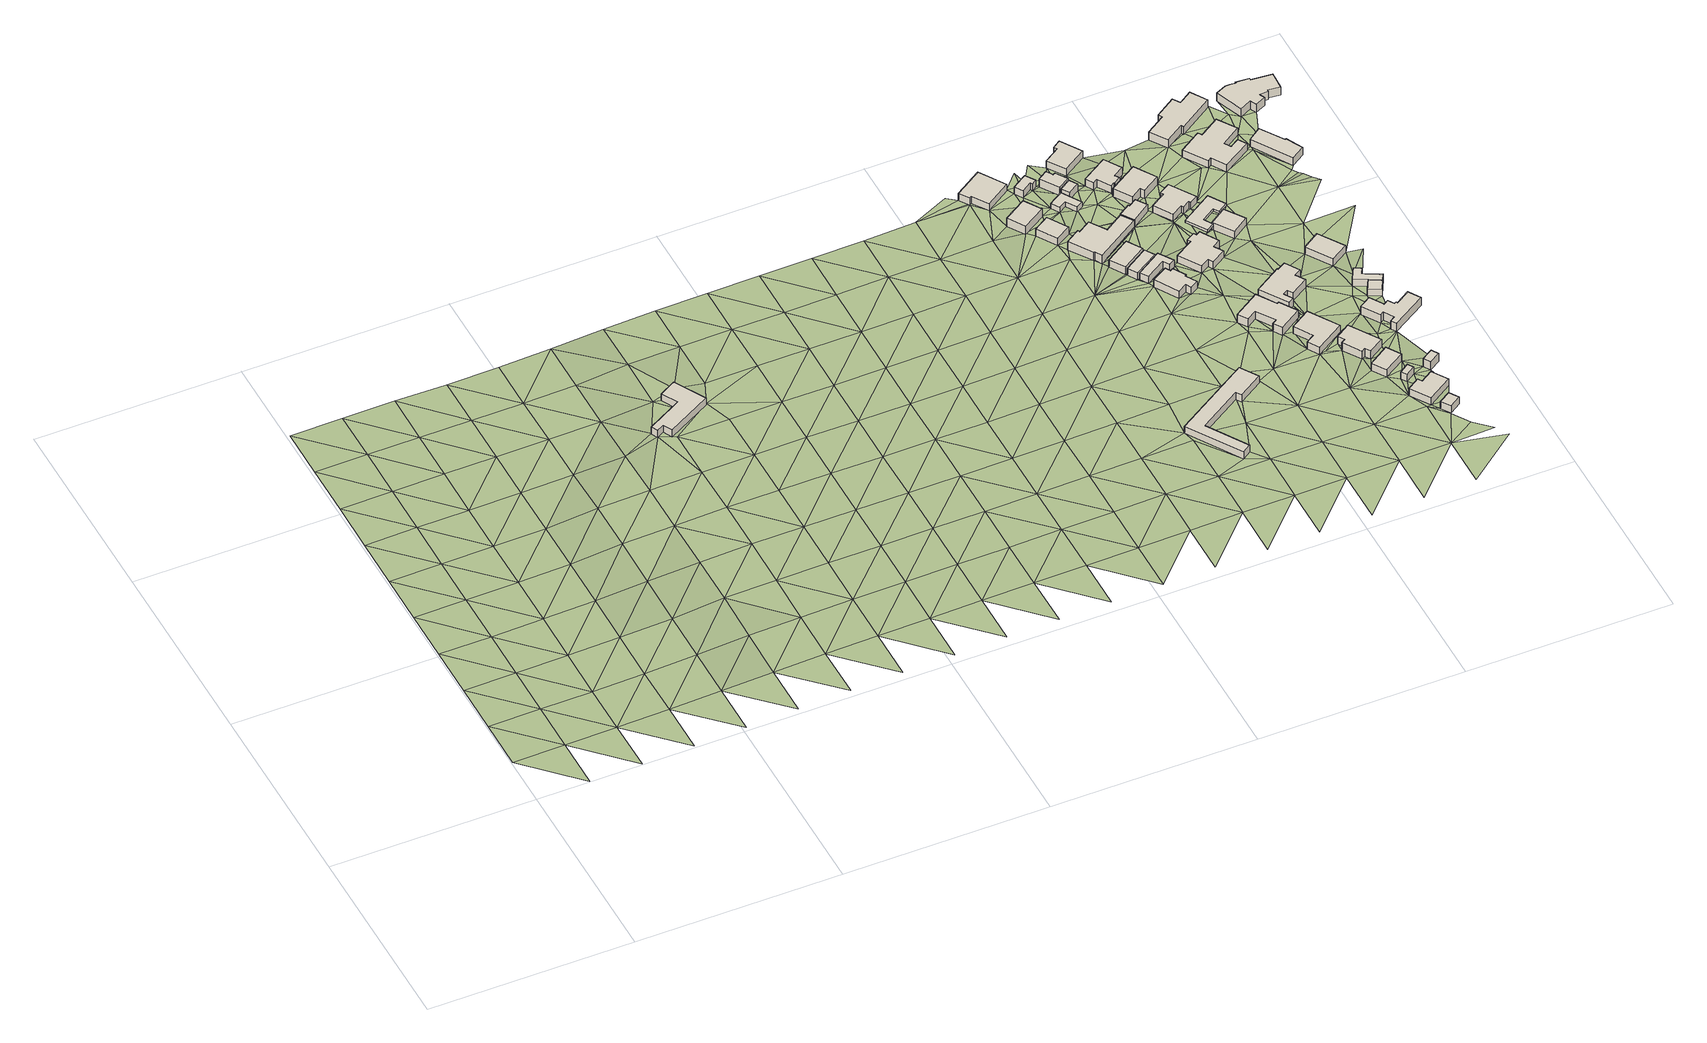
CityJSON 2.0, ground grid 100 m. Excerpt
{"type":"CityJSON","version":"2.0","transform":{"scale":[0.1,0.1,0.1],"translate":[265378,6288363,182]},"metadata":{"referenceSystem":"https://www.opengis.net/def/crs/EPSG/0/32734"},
"CityObjects":{
"building1":{"type":"Building","attributes":{"address":"Mamre 7347 Cape Town","building":"clubhouse","building:levels":"1","building_height":4.1,"roof_height":191.63,"ground_height":187.53,"plus_code":"4FRWFFMG+67M"},"geometry":[{"type":"Solid","lod":"1","boundaries":[[[[0,1,2,3]],[[1,4,5,2]],[[4,6,7,5]],[[6,8,9,7]],[[8,10,11,9]],[[10,12,13,11]],[[12,14,15,13]],[[14,0,3,15]],[[3,2,5,7,9,11,13,15]],[[14,12,10,8,6,4,1,0]]]]}]},
"building2":{"type":"Building","attributes":{"address":"Mamre 7347 Cape Town","building":"yes","building:levels":"1","building_height":4.1,"roof_height":194.64,"ground_height":190.54,"plus_code":"4FRWFFJH+R3G"},"geometry":[{"type":"Solid","lod":"1","boundaries":[[[[16,17,18,19]],[[17,20,21,18]],[[20,22,23,21]],[[22,24,25,23]],[[24,26,27,25]],[[26,28,29,27]],[[28,30,31,29]],[[30,16,19,31]],[[19,18,21,23,25,27,29,31]],[[30,28,26,24,22,20,17,16]]]]}]},
"building3":{"type":"Building","attributes":{"address":"31 Poeit Street Mamre 7347 Cape Town","building":"house","building:levels":"1","building_height":4.1,"roof_height":195.78,"ground_height":191.68,"plus_code":"4FRWFFMH+F22"},"geometry":[{"type":"Solid","lod":"1","boundaries":[[[[32,33,34,35]],[[33,36,37,34]],[[36,38,39,37]],[[38,40,41,39]],[[40,42,43,41]],[[42,32,35,43]],[[35,34,37,39,41,43]],[[42,40,38,36,33,32]]]]}]},
"building4":{"type":"Building","attributes":{"address":"33 Poeit Street Mamre 7347 Cape Town","building":"house","building:levels":"1","building_height":4.1,"roof_height":196.05,"ground_height":191.95,"plus_code":"4FRWFFMH+92H"},"geometry":[{"type":"Solid","lod":"1","boundaries":[[[[44,45,46,47]],[[45,48,49,46]],[[48,50,51,49]],[[50,44,47,51]],[[47,46,49,51]],[[50,48,45,44]]]]}]},
"building5":{"type":"Building","attributes":{"address":"35 Poeit Street Mamre 7347 Cape Town","building":"house","building:levels":"1","building_height":4.1,"roof_height":196.05,"ground_height":191.95,"plus_code":"4FRWFFMH+83G"},"geometry":[{"type":"Solid","lod":"1","boundaries":[[[[52,53,54,55]],[[53,56,57,54]],[[56,58,59,57]],[[58,52,55,59]],[[55,54,57,59]],[[58,56,53,52]]]]}]},
"building6":{"type":"Building","attributes":{"building":"yes","building:levels":"1","building_height":4.1,"roof_height":196.42,"ground_height":192.32,"plus_code":"4FRWFFMH+C3Q"},"geometry":[{"type":"Solid","lod":"1","boundaries":[[[[60,61,62,63]],[[61,64,65,62]],[[64,66,67,65]],[[66,68,69,67]],[[68,70,71,69]],[[70,60,63,71]],[[63,62,65,67,69,71]],[[70,68,66,64,61,60]]]]}]},
"building7":{"type":"Building","attributes":{"address":"39 Poeit Street Mamre 7347 Cape Town","building":"house","building:levels":"1","building_height":4.1,"roof_height":196.63,"ground_height":192.53,"plus_code":"4FRWFFMH+657"},"geometry":[{"type":"Solid","lod":"1","boundaries":[[[[72,73,74,75]],[[73,76,77,74]],[[76,78,79,77]],[[78,72,75,79]],[[75,74,77,79]],[[78,76,73,72]]]]}]},
"building8":{"type":"Building","attributes":{"address":"37 Poeit Street Mamre 7347 Cape Town","building":"house","building:levels":"1","building_height":4.1,"roof_height":196.63,"ground_height":192.53,"plus_code":"4FRWFFMH+745"},"geometry":[{"type":"Solid","lod":"1","boundaries":[[[[80,81,82,83]],[[81,84,85,82]],[[84,86,87,85]],[[86,88,89,87]],[[88,90,91,89]],[[90,92,93,91]],[[92,94,95,93]],[[94,96,97,95]],[[96,98,99,97]],[[98,80,83,99]],[[83,82,85,87,89,91,93,95,97,99]],[[98,96,94,92,90,88,86,84,81,80]]]]}]},
"building9":{"type":"Building","attributes":{"address":"Poeit Street Mamre 7347 Cape Town","building":"yes","building:levels":"1","building_height":4.1,"roof_height":196.34,"ground_height":192.24,"plus_code":"4FRWFFMH+55P"},"geometry":[{"type":"Solid","lod":"1","boundaries":[[[[100,101,102,103]],[[101,104,105,102]],[[104,106,107,105]],[[106,100,103,107]],[[103,102,105,107]],[[106,104,101,100]]]]}]},
"building10":{"type":"Building","attributes":{"building":"cabin","building:levels":"1","building_height":2.8,"roof_height":194.75,"ground_height":191.95,"plus_code":"4FRWFFMH+94G"},"geometry":[{"type":"Solid","lod":"1","boundaries":[[[[108,109,110,111]],[[109,112,113,110]],[[112,114,115,113]],[[114,116,117,115]],[[116,118,119,117]],[[118,108,111,119]],[[111,110,113,115,117,119]],[[118,116,114,112,109,108]]]]}]},
"building11":{"type":"Building","attributes":{"address":"Poeit Street Mamre 7347 Cape Town","building":"house","building:levels":"1","building_height":4.1,"roof_height":196.34,"ground_height":192.24,"plus_code":"4FRWFFMH+46M"},"geometry":[{"type":"Solid","lod":"1","boundaries":[[[[120,121,122,123]],[[121,124,125,122]],[[124,126,127,125]],[[126,128,129,127]],[[128,130,131,129]],[[130,132,133,131]],[[132,134,135,133]],[[134,136,137,135]],[[136,138,139,137]],[[138,120,123,139]],[[123,122,125,127,129,131,133,135,137,139]],[[138,136,134,132,130,128,126,124,121,120]]]]}]},
"building12":{"type":"Building","attributes":{"address":"Poeit Street Mamre 7347 Cape Town","building":"garage","building:levels":"1","building_height":4.1,"roof_height":196.34,"ground_height":192.24,"plus_code":"4FRWFFMH+55H"},"geometry":[{"type":"Solid","lod":"1","boundaries":[[[[140,141,142,143]],[[141,144,145,142]],[[144,146,147,145]],[[146,148,149,147]],[[148,150,151,149]],[[150,140,143,151]],[[143,142,145,147,149,151]],[[150,148,146,144,141,140]]]]}]},
"building13":{"type":"Building","attributes":{"building":"yes","building:levels":"1","building_height":4.1,"roof_height":197.05,"ground_height":192.95,"plus_code":"4FRWFFMH+C49"},"geometry":[{"type":"Solid","lod":"1","boundaries":[[[[152,153,154,155]],[[153,156,157,154]],[[156,158,159,157]],[[158,160,161,159]],[[160,162,163,161]],[[162,152,155,163]],[[155,154,157,159,161,163]],[[162,160,158,156,153,152]]]]}]},
"building14":{"type":"Building","attributes":{"address":"PM Louw Street Mamre 7347 Cape Town","building":"yes","building:levels":"1","building_height":4.1,"roof_height":196.78,"ground_height":192.68,"plus_code":"4FRWFFMH+95R"},"geometry":[{"type":"Solid","lod":"1","boundaries":[[[[164,165,166,167]],[[165,168,169,166]],[[168,170,171,169]],[[170,164,167,171]],[[167,166,169,171]],[[170,168,165,164]]]]}]},
"building15":{"type":"Building","attributes":{"address":"25 P. M. Louw Street Mamre 7347 Cape Town","building":"house","building:levels":"1","building_height":4.1,"roof_height":196.74,"ground_height":192.64,"plus_code":"4FRWFFJH+X8X"},"geometry":[{"type":"Solid","lod":"1","boundaries":[[[[172,173,174,175]],[[173,176,177,174]],[[176,178,179,177]],[[178,180,181,179]],[[180,182,183,181]],[[182,184,185,183]],[[184,186,187,185]],[[186,188,189,187]],[[188,190,191,189]],[[190,172,175,191]],[[175,174,177,179,181,183,185,187,189,191]],[[190,188,186,184,182,180,178,176,173,172]]]]}]},
"building16":{"type":"Building","attributes":{"building":"yes","building:levels":"1","building_height":4.1,"roof_height":196.63,"ground_height":192.53,"plus_code":"4FRWFFMH+76P"},"geometry":[{"type":"Solid","lod":"1","boundaries":[[[[192,193,194,195]],[[193,196,197,194]],[[196,198,199,197]],[[198,200,201,199]],[[200,202,203,201]],[[202,192,195,203]],[[195,194,197,199,201,203]],[[202,200,198,196,193,192]]]]}]},
"building17":{"type":"Building","attributes":{"address":"24 PM Louw Street Mamre 7347 Cape Town","building":"house","building:levels":"1","building_height":4.1,"roof_height":197.05,"ground_height":192.95,"plus_code":"4FRWFFMH+F58"},"geometry":[{"type":"Solid","lod":"1","boundaries":[[[[204,205,206,207]],[[205,208,209,206]],[[208,210,211,209]],[[210,212,213,211]],[[212,214,215,213]],[[214,204,207,215]],[[207,206,209,211,213,215]],[[214,212,210,208,205,204]]]]}]},
"building18":{"type":"Building","attributes":{"address":"34 P. M. Louw Street Mamre 7347 Cape Town","building":"house","building:levels":"1","building_height":4.1,"roof_height":196.97,"ground_height":192.87,"plus_code":"4FRWFFMH+579"},"geometry":[{"type":"Solid","lod":"1","boundaries":[[[[216,217,218,219]],[[217,220,221,218]],[[220,222,223,221]],[[222,224,225,223]],[[224,226,227,225]],[[226,228,229,227]],[[228,230,231,229]],[[230,232,233,231]],[[232,234,235,233]],[[234,236,237,235]],[[236,238,239,237]],[[238,216,219,239]],[[219,218,221,223,225,227,229,231,233,235,237,239]],[[238,236,234,232,230,228,226,224,222,220,217,216]]]]}]},
"building19":{"type":"Building","attributes":{"address":"26 PM Louw Street Mamre 7347 Cape Town","building":"house","building:levels":"1","building_height":4.1,"roof_height":197.05,"ground_height":192.95,"plus_code":"4FRWFFMH+96W"},"geometry":[{"type":"Solid","lod":"1","boundaries":[[[[240,241,242,243]],[[241,244,245,242]],[[244,246,247,245]],[[246,248,249,247]],[[248,250,251,249]],[[250,252,253,251]],[[252,254,255,253]],[[254,256,257,255]],[[256,258,259,257]],[[258,240,243,259]],[[243,242,245,247,249,251,253,255,257,259]],[[258,256,254,252,250,248,246,244,241,240]]]]}]},
"building20":{"type":"Building","attributes":{"address":"45 Poiet Street Mamre 7347 Cape Town","building":"yes","building:levels":"1","building_height":4.1,"roof_height":196.04,"ground_height":191.94,"plus_code":"4FRWFFJH+W9Q"},"geometry":[{"type":"Solid","lod":"1","boundaries":[[[[260,261,262,263]],[[261,264,265,262]],[[264,266,267,265]],[[266,268,269,267]],[[268,270,271,269]],[[270,260,263,271]],[[263,262,265,267,269,271]],[[270,268,266,264,261,260]]]]}]},
"building21":{"type":"Building","attributes":{"address":"28 PM Louw Street Mamre 7347 Cape Town","building":"house","building:levels":"1","building_height":4.1,"roof_height":197.56,"ground_height":193.46,"plus_code":"4FRWFFMH+978"},"geometry":[{"type":"Solid","lod":"1","boundaries":[[[[272,273,274,275]],[[273,276,277,274]],[[276,278,279,277]],[[278,280,281,279]],[[280,282,283,281]],[[282,272,275,283]],[[275,274,277,279,281,283]],[[282,280,278,276,273,272]]]]}]},
"building22":{"type":"Building","attributes":{"address":"23 P. M. Louw Street Mamre 7347 Cape Town","building":"house","building:levels":"1","building_height":4.1,"roof_height":197.22,"ground_height":193.12,"plus_code":"4FRWFFMH+29Q"},"geometry":[{"type":"Solid","lod":"1","boundaries":[[[[284,285,286,287]],[[285,288,289,286]],[[288,290,291,289]],[[290,292,293,291]],[[292,294,295,293]],[[294,296,297,295]],[[296,298,299,297]],[[298,300,301,299]],[[300,302,303,301]],[[302,304,305,303]],[[304,306,307,305]],[[306,284,287,307]],[[287,286,289,291,293,295,297,299,301,303,305,307]],[[306,304,302,300,298,296,294,292,290,288,285,284]]]]}]},
"building23":{"type":"Building","attributes":{"address":"30 PM Louw Street Mamre 7347 Cape Town","building":"house","building:levels":"1","building_height":4.1,"roof_height":197.32,"ground_height":193.22,"plus_code":"4FRWFFMH+78V"},"geometry":[{"type":"Solid","lod":"1","boundaries":[[[[308,309,310,311]],[[309,312,313,310]],[[312,314,315,313]],[[314,316,317,315]],[[316,318,319,317]],[[318,320,321,319]],[[320,322,323,321]],[[322,324,325,323]],[[324,326,327,325]],[[326,308,311,327]],[[311,310,313,315,317,319,321,323,325,327]],[[326,324,322,320,318,316,314,312,309,308]]]]}]},
"building24":{"type":"Building","attributes":{"address":"47 Poiet Street Mamre 7347 Cape Town","building":"house","building:levels":"1","building_height":4.1,"roof_height":196.53,"ground_height":192.43,"plus_code":"4FRWFFJH+VFC"},"geometry":[{"type":"Solid","lod":"1","boundaries":[[[[328,329,330,331]],[[329,332,333,330]],[[332,334,335,333]],[[334,336,337,335]],[[336,338,339,337]],[[338,340,341,339]],[[340,342,343,341]],[[342,328,331,343]],[[331,330,333,335,337,339,341,343]],[[342,340,338,336,334,332,329,328]]]]}]},
"building25":{"type":"Building","attributes":{"address":"49 Poiet Street Mamre 7347 Cape Town","building":"house","building:levels":"1","building_height":4.1,"roof_height":196.02,"ground_height":191.92,"plus_code":"4FRWFFJH+RF8"},"geometry":[{"type":"Solid","lod":"1","boundaries":[[[[344,345,346,347]],[[345,348,349,346]],[[348,350,351,349]],[[350,344,347,351]],[[347,346,349,351]],[[350,348,345,344]]]]}]},
"building26":{"type":"Building","attributes":{"address":"Poiet Street Mamre 7347 Cape Town","building":"garage","building:levels":"1","building_height":4.1,"roof_height":196.02,"ground_height":191.92,"plus_code":"4FRWFFJH+QFQ"},"geometry":[{"type":"Solid","lod":"1","boundaries":[[[[352,353,354,355]],[[353,356,357,354]],[[356,358,359,357]],[[358,352,355,359]],[[355,354,357,359]],[[358,356,353,352]]]]}]},
"building27":{"type":"Building","attributes":{"address":"PM Louw Street Mamre 7347 Cape Town","building":"roof","building:levels":"1","building_height":4.1,"roof_height":197.32,"ground_height":193.22,"bottom_roof_height":196.02,"plus_code":"4FRWFFMH+68W"},"geometry":[{"type":"Solid","lod":"1","boundaries":[[[[360,361,362,363]],[[361,364,365,362]],[[364,366,367,365]],[[366,368,369,367]],[[368,370,371,369]],[[370,372,373,371]],[[372,374,375,373]],[[374,376,377,375]],[[376,360,363,377]],[[363,362,365,367,369,371,373,375,377]],[[376,374,372,370,368,366,364,361,360]]]]}]},
"building28":{"type":"Building","attributes":{"address":"51 Poiet Street Mamre 7347 Cape Town","building":"house","building:levels":"1","building_height":4.1,"roof_height":195.58,"ground_height":191.48,"plus_code":"4FRWFFJH+PGC"},"geometry":[{"type":"Solid","lod":"1","boundaries":[[[[378,379,380,381]],[[379,382,383,380]],[[382,384,385,383]],[[384,386,387,385]],[[386,388,389,387]],[[388,378,381,389]],[[381,380,383,385,387,389]],[[388,386,384,382,379,378]]]]}]},
"building29":{"type":"Building","attributes":{"address":"Poiet Street Mamre 7347 Cape Town","building":"garage","building:levels":"1","building_height":4.1,"roof_height":195.58,"ground_height":191.48,"plus_code":"4FRWFFJH+MGW"},"geometry":[{"type":"Solid","lod":"1","boundaries":[[[[390,391,392,393]],[[391,394,395,392]],[[394,396,397,395]],[[396,390,393,397]],[[393,392,395,397]],[[396,394,391,390]]]]}]},
"building30":{"type":"Building","attributes":{"address":"32 PM Louw Street Mamre 7347 Cape Town","building":"house","building:levels":"1","building_height":4.1,"roof_height":197.65,"ground_height":193.55,"plus_code":"4FRWFFMH+694"},"geometry":[{"type":"Solid","lod":"1","boundaries":[[[[398,399,400,401]],[[399,402,403,400]],[[402,404,405,403]],[[404,406,407,405]],[[406,398,401,407]],[[401,400,403,405,407]],[[406,404,402,399,398]]]]}]},
"building31":{"type":"Building","attributes":{"address":"Poiet Street Mamre 7347 Cape Town","building":"garage","building:levels":"1","building_height":4.1,"roof_height":196.55,"ground_height":192.45,"plus_code":"4FRWFFJH+QHR"},"geometry":[{"type":"Solid","lod":"1","boundaries":[[[[408,409,410,411]],[[409,412,413,410]],[[412,414,415,413]],[[414,408,411,415]],[[411,410,413,415]],[[414,412,409,408]]]]}]},
"building32":{"type":"Building","attributes":{"address":"4 Jakaranda Street Mamre 7347 Cape Town","building":"house","building:levels":"1","building_height":4.1,"roof_height":197.16,"ground_height":193.06,"plus_code":"4FRWFFJH+WH6"},"geometry":[{"type":"Solid","lod":"1","boundaries":[[[[416,417,418,419]],[[417,420,421,418]],[[420,422,423,421]],[[422,424,425,423]],[[424,426,427,425]],[[426,428,429,427]],[[428,430,431,429]],[[430,432,433,431]],[[432,434,435,433]],[[434,436,437,435]],[[436,438,439,437]],[[438,440,441,439]],[[440,442,443,441]],[[442,416,419,443]],[[419,418,421,423,425,427,429,431,433,435,437,439,441,443]],[[442,440,438,436,434,432,430,428,426,424,422,420,417,416]]]]}]},
"building33":{"type":"Building","attributes":{"address":"23 Dias Street Mamre 7347 Cape Town","building":"house","building:levels":"1","building_height":4.1,"roof_height":197.75,"ground_height":193.65,"plus_code":"4FRWFFMH+3GJ"},"geometry":[{"type":"Solid","lod":"1","boundaries":[[[[444,445,446,447]],[[445,448,449,446]],[[448,450,451,449]],[[450,444,447,451]],[[447,446,449,451]],[[450,448,445,444]]]]}]},
"building34":{"type":"Building","attributes":{"address":"Jakaranda Street Mamre 7347 Cape Town","building":"yes","building:levels":"1","building_height":4.1,"roof_height":197.2,"ground_height":193.1,"plus_code":"4FRWFFJH+XGH"},"geometry":[{"type":"Solid","lod":"1","boundaries":[[[[452,453,454,455]],[[453,456,457,454]],[[456,458,459,457]],[[458,452,455,459]],[[455,454,457,459]],[[458,456,453,452]]]]}]},
"building35":{"type":"Building","attributes":{"building":"garage","building:levels":"1","building_height":4.1,"roof_height":197.2,"ground_height":193.1,"plus_code":"4FRWFFJH+XGX"},"geometry":[{"type":"Solid","lod":"1","boundaries":[[[[453,452,455,454]],[[452,460,461,455]],[[460,462,463,461]],[[462,464,465,463]],[[464,466,467,465]],[[466,468,469,467]],[[468,453,454,469]],[[454,455,461,463,465,467,469]],[[468,466,464,462,460,452,453]]]]}]},
"building36":{"type":"Building","attributes":{"address":"PM Louw Street Mamre 7347 Cape Town","building":"yes","building:levels":"1","building_height":4.1,"roof_height":198.31,"ground_height":194.21,"plus_code":"4FRWFFMH+9CG"},"geometry":[{"type":"Solid","lod":"1","boundaries":[[[[470,471,472,473]],[[471,474,475,472]],[[474,476,477,475]],[[476,478,479,477]],[[478,480,481,479]],[[480,482,483,481]],[[482,484,485,483]],[[484,486,487,485]],[[486,488,489,487]],[[488,490,491,489]],[[490,492,493,491]],[[492,470,473,493]],[[473,472,475,477,479,481,483,485,487,489,491,493]],[[492,490,488,486,484,482,480,478,476,474,471,470]]]]}]},
"building37":{"type":"Building","attributes":{"address":"PM Louw Street Mamre 7347 Cape Town","building":"house","building:levels":"1","building_height":4.1,"roof_height":198.32,"ground_height":194.22,"plus_code":"4FRWFFMH+FC3"},"geometry":[{"type":"Solid","lod":"1","boundaries":[[[[494,495,496,497]],[[495,498,499,496]],[[498,500,501,499]],[[500,502,503,501]],[[502,504,505,503]],[[504,506,507,505]],[[506,508,509,507]],[[508,510,511,509]],[[510,512,513,511]],[[512,494,497,513]],[[497,496,499,501,503,505,507,509,511,513]],[[512,510,508,506,504,502,500,498,495,494]]]]}]},
"building38":{"type":"Building","attributes":{"address":"PM Louw Street Mamre 7347 Cape Town","building":"house","building:levels":"1","building_height":4.1,"roof_height":198.95,"ground_height":194.85,"plus_code":"4FRWFFMH+8H6"},"geometry":[{"type":"Solid","lod":"1","boundaries":[[[[514,515,516,517]],[[515,518,519,516]],[[518,520,521,519]],[[520,522,523,521]],[[522,524,525,523]],[[524,514,517,525]],[[517,516,519,521,523,525]],[[524,522,520,518,515,514]]]]}]},
"building39":{"type":"Building","attributes":{"address":"4 Henning Huizen Street Mamre 7347 Cape Town","building":"house","building:levels":"1","building_height":4.1,"roof_height":199.17,"ground_height":195.07,"plus_code":"4FRWFFMH+FH3"},"geometry":[{"type":"Solid","lod":"1","boundaries":[[[[526,527,528,529]],[[527,530,531,528]],[[530,532,533,531]],[[532,534,535,533]],[[534,536,537,535]],[[536,538,539,537]],[[538,540,541,539]],[[540,542,543,541]],[[542,544,545,543]],[[544,546,547,545]],[[546,548,549,547]],[[548,550,551,549]],[[550,552,553,551]],[[552,554,555,553]],[[554,556,557,555]],[[556,526,529,557]],[[529,528,531,533,535,537,539,541,543,545,547,549,551,553,555,557]],[[556,554,552,550,548,546,544,542,540,538,536,534,532,530,527,526]]]]}]},
"terrain1":{"type":"TINRelief","geometry":[{"type":"CompositeSurface","lod":"1","boundaries":[[[558,559,560]],[[559,558,561]],[[560,562,563]],[[559,562,560]],[[564,563,565]],[[562,565,563]],[[566,567,564]],[[568,562,559]],[[565,566,564]],[[568,559,569]],[[570,567,571]],[[565,562,572]],[[566,571,567]],[[572,562,568]],[[573,574,570]],[[575,566,565]],[[571,573,570]],[[575,565,572]],[[576,577,574]],[[571,566,578]],[[573,576,574]],[[578,566,575]],[[572,568,579]],[[580,581,577]],[[582,583,568]],[[584,573,571]],[[576,580,577]],[[584,571,578]],[[568,583,579]],[[575,572,585]],[[581,586,587]],[[576,573,588]],[[580,586,581]],[[572,579,585]],[[588,573,584]],[[589,578,575]],[[590,580,576]],[[586,591,587]],[[575,585,589]],[[590,576,588]],[[584,578,592]],[[586,580,593]],[[583,594,579]],[[595,596,583]],[[593,580,590]],[[578,589,592]],[[588,584,597]],[[583,596,594]],[[598,585,579]],[[599,591,586]],[[593,599,586]],[[584,592,597]],[[590,588,600]],[[579,594,598]],[[589,585,601]],[[588,597,600]],[[602,591,599]],[[590,603,593]],[[585,598,601]],[[604,592,589]],[[599,593,603]],[[594,596,605]],[[603,590,600]],[[606,607,596]],[[589,601,604]],[[592,608,597]],[[596,607,605]],[[594,609,598]],[[602,599,610]],[[599,603,610]],[[592,604,608]],[[611,600,597]],[[594,605,609]],[[612,601,598]],[[597,608,611]],[[610,613,602]],[[603,600,614]],[[598,609,612]],[[601,615,604]],[[610,603,614]],[[607,616,605]],[[614,600,611]],[[617,618,607]],[[601,612,615]],[[609,605,616]],[[608,604,619]],[[607,618,616]],[[620,613,610]],[[620,610,614]],[[604,615,619]],[[608,621,611]],[[612,609,622]],[[609,616,623]],[[608,619,621]],[[620,624,613]],[[611,625,614]],[[615,612,622]],[[609,623,622]],[[625,620,614]],[[618,626,616]],[[625,611,621]],[[627,628,618]],[[626,623,616]],[[615,629,619]],[[615,622,630]],[[618,628,626]],[[631,624,620]],[[632,621,619]],[[620,625,633]],[[615,630,629]],[[622,623,634]],[[625,621,635]],[[636,623,626]],[[620,633,631]],[[629,632,619]],[[632,635,621]],[[634,630,622]],[[623,636,634]],[[637,633,625]],[[626,628,638]],[[639,640,628]],[[635,637,625]],[[632,629,641]],[[642,632,643]],[[643,632,641]],[[630,644,629]],[[645,630,634]],[[628,640,638]],[[636,626,646]],[[633,647,631]],[[644,641,629]],[[633,637,647]],[[630,645,644]],[[635,6,637]],[[626,638,646]],[[643,641,648]],[[649,634,636]],[[6,4,637]],[[631,647,650]],[[4,1,637]],[[636,646,649]],[[641,644,651]],[[637,1,647]],[[645,634,652]],[[648,641,651]],[[640,653,638]],[[654,655,640]],[[634,649,652]],[[644,645,656]],[[640,655,653]],[[1,657,647]],[[1,648,658]],[[659,646,638]],[[650,647,657]],[[645,652,656]],[[651,644,660]],[[1,658,657]],[[638,653,659]],[[648,651,660]],[[649,646,661]],[[660,644,656]],[[662,650,657]],[[663,658,648]],[[646,659,661]],[[664,652,649]],[[653,655,665]],[[663,648,660]],[[655,666,667]],[[657,658,668]],[[649,661,664]],[[652,669,656]],[[655,667,665]],[[670,659,653]],[[662,657,668]],[[668,658,663]],[[652,664,669]],[[671,660,656]],[[653,665,670]],[[672,661,659]],[[671,656,669]],[[673,662,668]],[[660,674,663]],[[659,670,672]],[[675,664,661]],[[663,674,668]],[[676,665,667]],[[667,677,678]],[[671,674,660]],[[661,672,675]],[[665,676,670]],[[669,664,679]],[[667,678,676]],[[673,668,680]],[[674,680,668]],[[664,675,679]],[[670,681,672]],[[671,669,682]],[[676,681,670]],[[669,679,682]],[[680,683,673]],[[672,684,675]],[[674,671,685]],[[676,678,686]],[[681,684,672]],[[680,674,685]],[[685,671,682]],[[686,678,687]],[[688,681,676]],[[675,689,679]],[[684,690,675]],[[691,683,680]],[[688,676,686]],[[675,690,689]],[[680,685,691]],[[692,682,679]],[[684,681,693]],[[681,688,694]],[[686,687,695]],[[689,692,679]],[[683,691,696]],[[697,685,682]],[[681,694,693]],[[690,684,698]],[[688,686,699]],[[697,682,692]],[[691,685,700]],[[684,693,698]],[[699,694,688]],[[690,701,689]],[[699,686,695]],[[700,696,691]],[[700,685,697]],[[690,698,701]],[[692,689,702]],[[703,693,694]],[[694,699,704]],[[705,695,706]],[[702,689,701]],[[696,700,707]],[[697,692,708]],[[694,704,703]],[[709,698,693]],[[699,695,705]],[[697,708,700]],[[708,692,702]],[[693,703,709]],[[710,704,699]],[[701,698,711]],[[707,700,712]],[[699,705,710]],[[700,708,712]],[[698,709,711]],[[713,702,701]],[[703,704,20]],[[710,714,704]],[[705,715,716]],[[713,701,711]],[[704,714,20]],[[717,707,712]],[[708,702,718]],[[719,709,703]],[[716,710,705]],[[703,20,719]],[[712,708,718]],[[718,702,713]],[[22,714,710]],[[22,20,714]],[[711,709,720]],[[709,719,721]],[[710,722,22]],[[710,716,722]],[[712,36,717]],[[712,718,723]],[[709,721,720]],[[713,711,724]],[[725,719,20]],[[24,22,722]],[[36,712,723]],[[26,24,726]],[[716,727,728]],[[724,711,720]],[[729,717,33]],[[718,713,730]],[[721,719,725]],[[717,731,33]],[[722,726,24]],[[717,36,731]],[[728,722,716]],[[26,726,732]],[[723,718,733]],[[713,724,730]],[[725,20,734]],[[723,40,36]],[[36,33,731]],[[733,718,735]],[[40,723,45]],[[736,726,722]],[[720,721,737]],[[723,733,45]],[[738,721,725]],[[735,718,56]],[[38,36,40]],[[718,730,56]],[[732,726,739]],[[722,728,736]],[[721,738,737]],[[724,720,740]],[[741,40,45]],[[726,742,739]],[[88,730,724]],[[735,743,733]],[[738,725,734]],[[726,736,742]],[[86,56,730]],[[88,724,92]],[[728,744,745]],[[92,724,746]],[[737,740,720]],[[61,40,741]],[[86,730,88]],[[747,40,61]],[[746,724,76]],[[743,748,733]],[[735,749,743]],[[76,724,101]],[[84,56,86]],[[101,724,104]],[[750,739,742]],[[724,141,104]],[[141,724,740]],[[56,84,751]],[[88,92,90]],[[745,736,728]],[[61,741,64]],[[112,743,749]],[[748,109,741]],[[61,752,747]],[[64,741,109]],[[112,748,743]],[[112,749,751]],[[734,750,753]],[[738,734,754]],[[737,738,180]],[[92,746,755]],[[84,756,751]],[[753,750,742]],[[748,112,109]],[[747,752,757]],[[104,141,140]],[[60,752,61]],[[84,81,756]],[[68,64,109]],[[737,124,740]],[[64,68,66]],[[758,742,736]],[[100,76,101]],[[759,112,751]],[[757,752,60]],[[759,751,756]],[[124,737,760]],[[754,734,753]],[[140,106,104]],[[761,141,740]],[[755,762,92]],[[68,109,763]],[[736,745,758]],[[754,180,738]],[[68,153,70]],[[759,114,112]],[[153,68,763]],[[100,764,76]],[[109,765,763]],[[60,70,152]],[[144,141,761]],[[152,70,153]],[[760,126,124]],[[92,762,766]],[[737,767,760]],[[150,106,140]],[[152,768,60]],[[765,165,763]],[[737,180,767]],[[165,765,168]],[[753,742,270]],[[769,770,756]],[[759,756,771]],[[168,765,772]],[[761,773,774]],[[146,144,761]],[[775,763,165]],[[761,774,146]],[[758,776,742]],[[150,764,100]],[[150,100,106]],[[772,759,771]],[[762,755,766]],[[754,753,188]],[[777,152,778]],[[766,755,764]],[[168,772,170]],[[745,779,780]],[[756,198,771]],[[152,210,768]],[[180,754,182]],[[198,756,770]],[[781,763,775]],[[782,146,774]],[[783,784,785]],[[783,782,774]],[[777,210,152]],[[767,785,760]],[[742,776,270]],[[182,754,188]],[[188,753,786]],[[150,782,226]],[[781,212,777]],[[210,777,212]],[[783,785,228]],[[244,170,772]],[[783,228,782]],[[244,772,771]],[[268,786,753]],[[787,781,775]],[[170,787,775]],[[758,745,780]],[[184,182,188]],[[770,200,198]],[[268,753,270]],[[228,785,767]],[[787,212,781]],[[228,226,782]],[[770,766,200]],[[150,788,764]],[[198,789,771]],[[180,790,767]],[[170,244,787]],[[150,226,222]],[[186,184,188]],[[788,766,764]],[[771,248,244]],[[771,789,273]],[[767,232,228]],[[771,273,248]],[[268,791,786]],[[788,200,766]],[[244,248,246]],[[758,384,776]],[[226,224,222]],[[212,787,792]],[[788,150,222]],[[228,232,230]],[[232,767,793]],[[793,767,790]],[[794,789,795]],[[796,273,789]],[[791,268,266]],[[273,252,248]],[[789,794,796]],[[200,314,797]],[[786,791,798]],[[334,270,776]],[[248,252,250]],[[780,799,758]],[[788,314,200]],[[792,214,212]],[[252,273,800]],[[790,801,793]],[[790,802,801]],[[803,270,334]],[[758,799,384]],[[804,796,794]],[[794,797,805]],[[776,806,334]],[[222,220,788]],[[806,776,348]],[[776,350,348]],[[793,801,292]],[[270,803,260]],[[776,384,350]],[[791,807,798]],[[794,805,804]],[[316,314,788]],[[800,273,808]],[[803,334,329]],[[292,801,798]],[[797,314,809]],[[810,232,793]],[[220,217,216]],[[216,788,220]],[[800,811,812]],[[797,809,805]],[[292,798,813]],[[329,260,803]],[[236,234,238]],[[232,810,234]],[[332,329,334]],[[798,807,813]],[[813,294,292]],[[316,788,320]],[[780,814,815]],[[816,809,314]],[[320,788,216]],[[813,807,294]],[[808,811,800]],[[294,300,296]],[[799,780,817]],[[348,340,806]],[[300,298,296]],[[294,807,300]],[[214,792,818]],[[316,320,318]],[[216,238,819]],[[384,799,386]],[[350,384,356]],[[806,340,820]],[[805,809,821]],[[320,216,822]],[[238,234,402]],[[817,780,823]],[[818,792,811]],[[819,822,216]],[[394,386,799]],[[356,384,358]],[[824,260,329]],[[340,348,345]],[[394,799,817]],[[825,358,384]],[[350,356,826]],[[300,807,827]],[[811,808,818]],[[402,819,238]],[[822,324,320]],[[828,823,780]],[[821,809,829]],[[394,817,396]],[[320,324,322]],[[234,810,830]],[[394,391,386]],[[402,234,830]],[[826,344,350]],[[356,353,826]],[[807,260,831]],[[352,358,825]],[[345,832,340]],[[833,810,834]],[[822,835,324]],[[836,825,379]],[[831,260,824]],[[344,826,353]],[[391,837,386]],[[352,825,836]],[[833,830,810]],[[824,832,838]],[[324,835,839]],[[827,807,840]],[[827,841,842]],[[352,409,353]],[[808,821,843]],[[353,409,344]],[[838,831,824]],[[808,843,818]],[[402,830,404]],[[840,807,831]],[[829,844,821]],[[836,412,352]],[[832,345,442]],[[345,344,442]],[[409,352,412]],[[835,845,839]],[[839,844,829]],[[412,836,837]],[[838,832,442]],[[833,445,830]],[[833,841,445]],[[846,344,409]],[[845,835,404]],[[434,831,838]],[[448,841,827]],[[442,344,846]],[[838,440,434]],[[476,843,821]],[[843,506,818]],[[442,440,838]],[[821,844,476]],[[827,840,468]],[[840,831,847]],[[839,845,482]],[[438,434,440]],[[827,468,448]],[[448,445,841]],[[830,848,404]],[[434,438,436]],[[839,478,844]],[[445,848,830]],[[847,456,840]],[[839,482,478]],[[468,840,456]],[[426,847,428]],[[845,404,849]],[[844,478,476]],[[456,847,458]],[[426,458,847]],[[468,456,453]],[[468,466,448]],[[474,843,476]],[[850,851,426]],[[480,478,482]],[[848,445,852]],[[843,853,854]],[[482,845,849]],[[404,848,849]],[[450,448,466]],[[853,843,474]],[[855,464,462]],[[856,466,464]],[[450,466,856]],[[474,857,853]],[[474,471,857]],[[482,849,858]],[[848,852,859]],[[859,852,450]],[[860,861,862]],[[863,482,858]],[[849,848,864]],[[853,857,865]],[[866,860,862]],[[862,863,867]],[[849,868,858]],[[867,863,858]],[[866,862,867]],[[868,849,869]],[[849,870,869]],[[870,849,871]],[[867,858,518]],[[872,857,866]],[[864,871,849]],[[865,857,872]],[[867,873,866]],[[858,868,518]],[[872,866,874]],[[874,866,873]],[[875,872,874]],[[876,873,877]],[[878,874,873]],[[874,878,879]]]}]}
},
"vertices":[
[1715,1894,55],[1631,2048,55],[1631,2048,96],[1715,1894,96],[1550,2003,55],[1550,2003,96],[1592,1926,55],[1592,1926,96],[1419,1831,55],[1419,1831,96],[1436,1800,55],[1436,1800,96],[1471,1819,55],[1471,1819,96],[1495,1774,55],[1495,1774,96],
[3936,962,85],[3880,1049,85],[3880,1049,126],[3936,962,126],[3505,813,85],[3505,813,126],[3668,556,85],[3668,556,126],[3711,583,85],[3711,583,126],[3588,778,85],[3588,778,126],[3798,911,85],[3798,911,126],[3814,885,85],[3814,885,126],
[3378,2643,97],[3243,2557,97],[3243,2557,138],[3378,2643,138],[3274,2509,97],[3274,2509,138],[3285,2516,97],[3285,2516,138],[3335,2440,97],[3335,2440,138],[3458,2519,97],[3458,2519,138],
[3476,2392,92],[3365,2322,92],[3365,2322,141],[3476,2392,141],[3418,2240,92],[3418,2240,141],[3529,2310,92],[3529,2310,141],
[3524,2253,97],[3450,2207,97],[3450,2207,141],[3524,2253,141],[3511,2111,97],[3511,2111,141],[3584,2157,97],[3584,2157,141],
[3549,2531,103],[3476,2483,103],[3476,2483,144],[3549,2531,144],[3501,2445,103],[3501,2445,144],[3551,2478,103],[3551,2478,144],[3558,2467,103],[3558,2467,144],[3581,2483,103],[3581,2483,144],
[3769,1964,102],[3651,1888,102],[3651,1888,146],[3769,1964,146],[3697,1816,102],[3697,1816,146],[3816,1891,102],[3816,1891,146],
[3674,2144,97],[3614,2105,97],[3614,2105,146],[3674,2144,146],[3608,2115,97],[3608,2115,146],[3538,2070,97],[3538,2070,146],[3612,1958,97],[3612,1958,146],[3616,1961,97],[3616,1961,146],[3636,1925,97],[3636,1925,146],[3857,2066,97],[3857,2066,146],[3818,2124,97],[3818,2124,146],[3727,2064,97],[3727,2064,146],
[3819,1883,102],[3702,1808,102],[3702,1808,143],[3819,1883,143],[3731,1762,102],[3731,1762,143],[3848,1836,102],[3848,1836,143],
[3653,2380,99],[3583,2337,99],[3583,2337,128],[3653,2380,128],[3607,2297,99],[3607,2297,128],[3644,2320,99],[3644,2320,128],[3678,2267,99],[3678,2267,128],[3711,2287,99],[3711,2287,128],
[3851,1740,99],[3775,1694,99],[3775,1694,143],[3851,1740,143],[3844,1580,99],[3844,1580,143],[3886,1606,99],[3886,1606,143],[3901,1581,99],[3901,1581,143],[3941,1604,99],[3941,1604,143],[3909,1657,99],[3909,1657,143],[3916,1662,99],[3916,1662,143],[3880,1722,99],[3880,1722,143],[3866,1714,99],[3866,1714,143],
[3738,1760,102],[3763,1721,102],[3763,1721,143],[3738,1760,143],[3859,1782,102],[3859,1782,143],[3879,1750,102],[3879,1750,143],[3908,1769,102],[3908,1769,143],[3862,1839,102],[3862,1839,143],
[3641,2508,103],[3594,2477,103],[3594,2477,151],[3641,2508,151],[3651,2389,103],[3651,2389,151],[3709,2426,103],[3709,2426,151],[3672,2483,103],[3672,2483,151],[3662,2476,103],[3662,2476,151],
[3709,2417,107],[3654,2382,107],[3654,2382,148],[3709,2417,148],[3678,2344,107],[3678,2344,148],[3733,2379,107],[3733,2379,148],
[4258,1244,101],[4203,1329,101],[4203,1329,147],[4258,1244,147],[4195,1324,101],[4195,1324,147],[4134,1417,101],[4134,1417,147],[4006,1335,101],[4006,1335,147],[4037,1288,101],[4037,1288,147],[4086,1319,101],[4086,1319,147],[4144,1231,101],[4144,1231,147],[4123,1218,101],[4123,1218,147],[4151,1175,101],[4151,1175,147],
[3918,2185,105],[3880,2160,105],[3880,2160,146],[3918,2185,146],[3876,2166,105],[3876,2166,146],[3820,2129,105],[3820,2129,146],[3860,2069,105],[3860,2069,146],[3954,2132,105],[3954,2132,146],
[3776,2657,109],[3736,2631,109],[3736,2631,151],[3776,2657,151],[3746,2616,109],[3746,2616,151],[3671,2568,109],[3671,2568,151],[3726,2483,109],[3726,2483,151],[3841,2557,109],[3841,2557,151],
[4082,1877,109],[4063,1865,109],[4063,1865,150],[4082,1877,150],[4054,1879,109],[4054,1879,150],[4011,1853,109],[4011,1853,150],[4020,1837,109],[4020,1837,150],[3930,1782,109],[3930,1782,150],[3997,1675,109],[3997,1675,150],[4040,1701,109],[4040,1701,150],[4054,1678,109],[4054,1678,150],[4125,1722,109],[4125,1722,150],[4097,1765,109],[4097,1765,150],[4136,1790,109],[4136,1790,150],
[3900,2470,107],[3775,2392,107],[3775,2392,151],[3900,2470,151],[3799,2353,107],[3799,2353,151],[3819,2366,107],[3819,2366,151],[3858,2304,107],[3858,2304,151],[3877,2316,107],[3877,2316,151],[3879,2313,107],[3879,2313,151],[3914,2334,107],[3914,2334,151],[3901,2355,107],[3901,2355,151],[3952,2387,107],[3952,2387,151],
[4386,1088,99],[4294,1231,99],[4294,1231,140],[4386,1088,140],[4197,1169,99],[4197,1169,140],[4253,1081,99],[4253,1081,140],[4210,1054,99],[4210,1054,140],[4245,999,99],[4245,999,140],
[3995,2368,107],[3856,2280,107],[3856,2280,156],[3995,2368,156],[3911,2195,107],[3911,2195,156],[3963,2228,107],[3963,2228,156],[3976,2209,107],[3976,2209,156],[4062,2264,107],[4062,2264,156],
[4330,1538,106],[4290,1514,106],[4290,1514,152],[4330,1538,152],[4287,1519,106],[4287,1519,152],[4154,1435,106],[4154,1435,152],[4242,1302,106],[4242,1302,152],[4269,1319,106],[4269,1319,152],[4242,1361,106],[4242,1361,152],[4266,1376,106],[4266,1376,152],[4283,1349,106],[4283,1349,152],[4369,1402,106],[4369,1402,152],[4340,1447,106],[4340,1447,152],[4374,1468,106],[4374,1468,152],
[4086,2204,112],[4031,2170,112],[4031,2170,153],[4086,2204,153],[4040,2156,112],[4040,2156,153],[3968,2111,112],[3968,2111,153],[4025,2022,112],[4025,2022,153],[4079,2056,112],[4079,2056,153],[4086,2045,112],[4086,2045,153],[4120,2067,112],[4120,2067,153],[4126,2058,112],[4126,2058,153],[4165,2082,112],[4165,2082,153],
[4414,1071,99],[4342,1024,99],[4342,1024,145],[4414,1071,145],[4362,993,99],[4362,993,145],[4343,981,99],[4343,981,145],[4400,893,99],[4400,893,145],[4416,904,99],[4416,904,145],[4433,878,99],[4433,878,145],[4508,926,99],[4508,926,145],
[4549,810,99],[4505,878,99],[4505,878,140],[4549,810,140],[4404,812,99],[4404,812,140],[4446,745,99],[4446,745,140],
[4562,712,99],[4544,740,99],[4544,740,140],[4562,712,140],[4496,707,99],[4496,707,140],[4515,680,99],[4515,680,140],
[4156,1893,140],[4152,1899,140],[4152,1899,153],[4156,1893,153],[4129,1936,140],[4129,1936,153],[4196,1978,140],[4196,1978,153],[4212,1953,140],[4212,1953,153],[4262,1985,140],[4262,1985,153],[4210,2066,140],[4210,2066,153],[4054,1966,140],[4054,1966,153],[4117,1868,140],[4117,1868,153],
[4619,659,95],[4560,621,95],[4560,621,136],[4619,659,136],[4546,641,95],[4546,641,136],[4486,602,95],[4486,602,136],[4549,506,95],[4549,506,136],[4668,584,95],[4668,584,136],
[4661,459,95],[4631,505,95],[4631,505,136],[4661,459,136],[4574,468,95],[4574,468,136],[4604,423,95],[4604,423,136],
[4152,1899,116],[4156,1893,116],[4156,1893,157],[4152,1899,157],[4217,1805,116],[4217,1805,157],[4299,1861,116],[4299,1861,157],[4234,1955,116],[4234,1955,157],
[4673,771,99],[4618,737,99],[4618,737,146],[4673,771,146],[4639,704,99],[4639,704,146],[4693,738,99],[4693,738,146],
[4774,1085,104],[4737,1143,104],[4737,1143,152],[4774,1085,152],[4668,1099,104],[4668,1099,152],[4664,1107,104],[4664,1107,152],[4654,1101,104],[4654,1101,152],[4634,1131,104],[4634,1131,152],[4611,1117,104],[4611,1117,152],[4569,1183,104],[4569,1183,152],[4512,1147,104],[4512,1147,152],[4567,1061,104],[4567,1061,152],[4585,1072,104],[4585,1072,152],[4616,1024,104],[4616,1024,152],[4591,1008,104],[4591,1008,152],[4608,981,104],[4608,981,152],
[4535,1640,117],[4451,1585,117],[4451,1585,158],[4535,1640,158],[4530,1463,117],[4530,1463,158],[4615,1518,117],[4615,1518,158],
[4670,1256,111],[4614,1287,111],[4614,1287,152],[4670,1256,152],[4586,1235,111],[4586,1235,152],[4642,1205,111],[4642,1205,152],
[4688,1289,111],[4688,1289,152],[4606,1333,111],[4606,1333,152],[4622,1363,111],[4622,1363,152],[4587,1382,111],[4587,1382,152],[4553,1320,111],[4553,1320,152],
[4447,2478,122],[4350,2415,122],[4350,2415,163],[4447,2478,163],[4337,2434,122],[4337,2434,163],[4230,2364,122],[4230,2364,163],[4304,2252,122],[4304,2252,163],[4319,2266,122],[4319,2266,163],[4364,2195,122],[4364,2195,163],[4502,2281,122],[4502,2281,163],[4476,2322,122],[4476,2322,163],[4432,2294,122],[4432,2294,163],[4413,2324,122],[4413,2324,163],[4508,2387,122],[4508,2387,163],
[4467,2604,116],[4416,2682,116],[4416,2682,163],[4467,2604,163],[4352,2640,116],[4352,2640,163],[4329,2675,116],[4329,2675,163],[4230,2610,116],[4230,2610,163],[4242,2592,116],[4242,2592,163],[4147,2530,116],[4147,2530,163],[4201,2448,116],[4201,2448,163],[4291,2506,116],[4291,2506,163],[4298,2495,116],[4298,2495,163],
[4587,2340,125],[4523,2294,125],[4523,2294,169],[4587,2340,169],[4642,2106,125],[4642,2106,169],[4708,2148,125],[4708,2148,169],[4666,2230,125],[4666,2230,169],[4661,2228,125],[4661,2228,169],
[4788,2622,124],[4685,2632,124],[4685,2632,172],[4788,2622,172],[4684,2642,124],[4684,2642,172],[4619,2646,124],[4619,2646,172],[4620,2640,124],[4620,2640,172],[4591,2644,124],[4591,2644,172],[4567,2642,124],[4567,2642,172],[4515,2618,124],[4515,2618,172],[4570,2482,124],[4570,2482,172],[4626,2509,124],[4626,2509,172],[4639,2479,124],[4639,2479,172],[4692,2503,124],[4692,2503,172],[4680,2530,124],[4680,2530,172],[4723,2530,124],[4723,2530,172],[4725,2539,124],[4725,2539,172],[4783,2534,124],[4783,2534,172],
[6,255,4],[257,255,8],[6,505,8],[257,0,7],[257,505,9],[6,755,10],[6,1005,14],[257,755,12],[257,1005,15],[6,1260,16],[508,255,11],[508,0,11],[6,1510,18],[257,1260,18],[508,505,12],[257,1510,22],[6,1760,21],[508,755,16],[257,1760,25],[6,2010,25],[508,1005,21],[759,505,18],[257,2010,29],[6,2265,29],[759,0,18],[759,255,17],[508,1260,22],[759,755,23],[257,2265,31],[6,2515,32],[508,1510,23],[759,1005,27],[508,1760,26],[257,2515,33],[759,1260,28],[508,2010,31],[1010,505,28],[1010,0,26],[1010,255,27],[759,1510,28],[1010,755,32],[508,2265,32],[759,1760,30],[1010,1005,41],[508,2515,36],[759,2010,32],[1010,1260,48],[1261,505,43],[1261,0,36],[1261,255,37],[1010,1510,49],[1261,755,55],[759,2265,32],[1010,1760,36],[1261,1005,55],[759,2515,33],[1010,2010,34],[1261,1260,55],[1512,505,51],[1512,0,45],[1512,255,46],[1261,1510,54],[1010,2265,34],[1261,1760,46],[1512,1005,65],[1512,755,58],[1010,2515,35],[1261,2010,39],[1763,505,56],[1763,0,51],[1763,255,52],[1512,1510,61],[1512,1260,64],[1261,2515,44],[1436,1800,58],[1261,2265,39],[1763,1005,64],[1419,1831,58],[1763,755,61],[1512,2010,55],[2014,505,60],[2014,0,55],[2014,255,56],[1512,1760,59],[1471,1819,58],[1495,1774,58],[1763,1510,64],[1763,1260,64],[2014,755,63],[1512,2265,63],[1715,1894,65],[2014,1005,65],[1512,2515,59],[1763,1760,64],[2014,1260,64],[2265,505,63],[2265,0,59],[2265,255,61],[2014,1510,66],[1763,2265,67],[1763,2010,65],[2265,755,64],[2014,1760,66],[2265,1005,65],[1763,2515,67],[2014,2010,68],[2265,1260,63],[2516,505,65],[2516,0,63],[2516,255,64],[2014,2265,70],[2265,1510,64],[2516,755,66],[2265,1760,65],[2516,1005,66],[2014,2515,72],[2265,2010,68],[2516,1260,65],[2767,505,69],[2767,0,66],[2767,255,68],[2516,1510,66],[2265,2265,70],[2767,755,70],[2516,1760,67],[2265,2515,74],[2767,1005,69],[2516,2010,69],[3018,255,72],[3018,0,69],[3018,505,74],[2767,1510,69],[2767,1260,67],[2516,2265,73],[2767,1760,71],[3018,1005,72],[3018,755,74],[3269,255,75],[2516,2515,78],[2767,2010,73],[3018,1260,72],[3269,505,78],[2767,2265,78],[3018,1510,75],[3018,1760,78],[3269,1005,79],[3269,755,79],[3521,255,79],[3269,0,72],[2767,2515,83],[3018,2010,81],[3269,1260,80],[3521,505,82],[3269,1510,83],[3018,2265,84],[3269,1760,86],[3521,755,85],[3521,0,76],[3772,255,81],[3018,2515,90],[3269,2010,89],[3521,1005,86],[3521,1510,92],[3521,1260,88],[3772,505,85],[3269,2265,92],[3521,1760,95],[3772,1005,92],[3772,755,89],[3772,0,78],[4023,255,83],[3196,2593,97],[3521,2010,97],[3269,2515,97],[3798,911,92],[3418,2240,99],[3880,1049,92],[3450,2207,99],[4023,505,87],[3772,1510,99],[3772,1260,95],[3814,885,92],[3775,1694,102],[3476,2392,103],[4023,755,91],[3521,2265,99],[4023,0,81],[4274,255,86],[3651,1888,105],[3458,2519,103],[3529,2310,99],[3524,2253,99],[3936,962,96],[3584,2157,99],[3521,2515,103],[4023,1005,96],[4023,1260,101],[3769,1964,105],[3674,2144,107],[3533,2601,103],[4274,505,90],[3678,2267,107],[3901,1581,105],[3851,1740,102],[3772,2010,105],[3651,2389,109],[3816,1891,105],[3653,2380,107],[3857,2066,105],[4023,1510,105],[3607,2623,103],[3727,2064,105],[3818,2124,105],[3772,2265,107],[3711,2287,107],[3866,1714,102],[3880,1722,102],[3709,2417,109],[4274,755,94],[3672,2483,109],[3662,2476,109],[4274,0,84],[4525,255,91],[3709,2426,109],[3908,1769,109],[3916,1662,109],[3909,1657,109],[3941,1604,105],[4151,1175,106],[3775,2392,109],[4023,2010,112],[3876,2166,107],[4134,1417,105],[4197,1169,106],[3900,2470,116],[4154,1435,111],[3918,2185,115],[3880,2160,107],[3911,2195,115],[3954,2132,112],[4258,1244,106],[4525,505,95],[3914,2334,115],[4203,1329,106],[4195,1324,106],[4274,1005,99],[3963,2228,115],[3976,2209,115],[4400,893,104],[4294,1231,106],[3995,2368,115],[4031,2170,115],[4287,1519,111],[3952,2387,115],[3901,2355,115],[4274,1260,106],[4525,0,89],[4776,194,95],[4040,2156,115],[4601,421,95],[4023,2515,116],[4156,1893,119],[4416,904,104],[4062,2264,115],[4152,1899,119],[4656,334,95],[4414,1071,104],[4546,641,99],[4525,755,99],[4369,1402,111],[4736,257,95],[4086,2204,115],[4274,1760,116],[4512,1147,111],[4508,926,104],[4330,1538,111],[4290,1514,111],[4234,1955,119],[4619,659,99],[4668,584,99],[4525,1005,104],[4165,2082,119],[4525,1260,111],[4374,1468,111],[4340,1447,111],[4201,2448,122],[4274,2265,122],[4274,2010,119],[4673,771,104],[4569,1183,111],[4525,1760,120],[4525,2010,125],[4654,1101,111],[4664,1107,111],[4535,1640,120],[4298,2495,122],[4291,2506,122],[4688,1289,118],[4691,1498,122],[4447,2478,127],[4525,2265,129],[4776,1760,125],[4413,2324,128],[4432,2294,128],[4476,2322,128],[4502,2281,128],[4710,1967,131],[4467,2604,127],[4508,2387,128],[4523,2294,128],[4623,2084,125],[4642,2056,125],[4656,2035,131],[4680,1999,131],[4525,2515,127],[4587,2340,128],[4570,2482,127],[4515,2618,127],[4666,2230,132],[4661,2228,132],[4639,2479,127],[4626,2509,127]
]}
